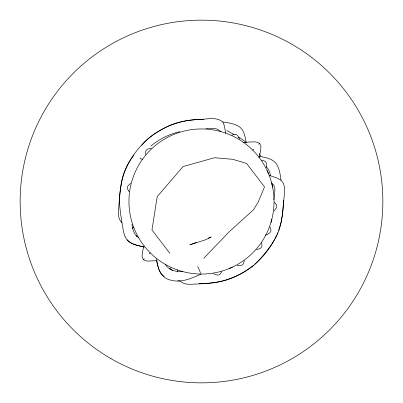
<?xml version="1.0" encoding="UTF-8"?>
<svg xmlns="http://www.w3.org/2000/svg" width="403" height="403" viewBox="0 0 403 403"><rect width="100%" height="100%" fill="white"/><g stroke="black" fill="none" stroke-linecap="round" stroke-linejoin="round"><path stroke-width="0.6" d="M136.572 236.611L136.662 235.599M266.338 167.401L266.413 163.593L265.894 162.157L264.862 161.165L261.683 160.122M274.443 197.258L274.911 188.962L273.969 185.451L271.567 182.725M244.344 260.65L243.377 263.854L242.41 264.912L240.989 265.466L237.181 265.481M143.619 247.034L142.642 251.124L142.017 256.202L143.297 259.703L147.266 261.104L156.933 260.665M258.968 157.719L260.358 151.876L260.983 146.798L259.703 143.297L255.734 141.896L249.789 141.977L242.959 142.632M220.37 131.071L220.275 131.433L217.958 129.328L214.537 128.456L205.933 128.698M270.917 222.557L271.864 219.126M278.649 230.42L281.007 222.804L282.493 214.361L284.573 191.974L284.523 187.435L283.505 183.42L281.007 180.196L276.75 177.904L269.259 175.411M277.012 234.415L277.732 232.707M275.148 238.314L276.503 235.538M265.476 235.695L266.01 234.637M274.881 238.868C269.814 248.48 263.068 257.275 254.711 264.252M221.912 271.622L219.922 274.317L218.658 274.987L217.131 275.027L213.54 273.763M133.987 155.019C126.199 164.585 121.827 176.449 120.507 188.639C119.847 194.498 119.243 200.367 118.84 206.25C118.321 211.852 117.384 218.567 121.993 222.804L123.55 231.927L124.955 236.168M274.146 210.955L276.403 207.883L276.801 206.417L276.529 205.006L274.529 202.321M141.846 145.292C148.576 136.617 158.379 131.076 168.021 126.225C177.174 121.943 187.249 120.24 197.263 119.575C205.626 119.726 215.791 116.034 222.804 121.993L224.325 125.691L225.675 133.292M203.807 258.237L229.609 231.372L253.618 209.701L258.258 201.979L264.514 186.886L246.601 163.457L232.733 159.306L214.567 157.734L183.078 166.535L157.205 196.588L151.981 229.962L169.9 253.386M143.297 259.703L144.309 258.691M149.196 253.804L150.208 252.792M252.792 150.208L253.804 149.196M258.691 144.309L259.703 143.297M130.557 183.224L127.942 185.995L127.363 187.405L127.464 188.836L129.121 191.742M150.863 146.128C159.22 139.085 169.2 134.179 179.814 131.64M253.306 265.446C243.18 273.506 231.307 279.642 218.491 281.934C211.232 283.072 203.898 283.722 196.558 284.024C191.072 284.16 184.418 285.425 180.196 281.007L177.879 280.669M266.715 234.878L269.874 232.743L270.745 231.498L270.962 230.078L269.985 226.879M229.262 268.519L232.516 267.073M196.372 242.44L189.878 244.817L205.873 239.679L211.137 237.035L208.185 238.118M231.846 135.07L235.11 134.33L236.511 134.647L237.689 135.609L239.584 138.919M169.462 268.474L171.154 267.93M256.651 249.724L260.232 248.419L261.381 247.422L261.935 246.102L261.764 242.757M151.342 148.108L147.649 149.05L146.41 149.931L145.725 151.19L145.569 154.535M182.725 271.567C176.237 272.101 168.802 270.206 165.23 264.323A72.54 72.54 0 0 1 165.23 138.677A72.54 72.54 0 0 1 274.04 201.5A72.54 72.54 0 0 1 165.23 264.323M203.878 119.5C181.572 118.663 159.034 127.313 143.297 143.297C135.207 151.478 128.784 161.301 124.552 172C122.462 177.29 121.303 182.881 120.643 188.518C118.275 199.969 120.165 211.394 121.993 222.804M199.122 283.5C219.136 284.367 238.898 277.188 254.53 264.786C263.361 255.774 271.708 245.926 277.279 234.526C281.919 223.781 282.951 211.827 283.652 200.306M222.804 121.993C228.703 122.829 234.904 123.63 239.891 127.167C244.475 130.98 245.069 137.196 246.309 142.647M259.26 156.132C265.078 157.649 271.768 158.293 275.899 163.175C279.44 168.132 280.216 174.318 281.007 180.196M143.74 246.868C136.647 245.296 127.892 243.86 124.955 236.153M144.299 247.059C138.31 245.457 131.368 244.848 127.101 239.81M132.652 227.232L133.741 227.589M234.017 134.516L226.884 130.557M169.502 268.771L172.63 270.473M164.152 276.443C158.611 273.123 158.011 266.071 156.691 260.353M238.566 137.075L243.775 140.42L245.961 142.299M266.232 166.817C268.826 168.988 269.849 172.514 270.529 175.718M138.677 237.77C134.058 234.954 132.647 229.393 131.942 224.375M259.668 153.583L260.509 156.233M267.073 170.484L268.519 173.738M197.717 266.469L200.493 272.796M200.921 273.763L201.067 274.105C191.677 278.186 181.501 283.097 171.033 280.211C160.928 278.312 157.528 267.889 156.429 258.963M271.864 183.874L272.645 187.35M132.471 227.282L132.683 228.441M177.325 269.708L177.758 272.096M273.954 197.938L273.995 199.722M142.511 159.261A2.806 0.484 35.9 0 1 139.952 158.006M110.825 358.554A181.35 181.35 0 0 0 382.85 201.5A181.35 181.35 0 0 0 110.825 44.446A181.35 181.35 0 0 0 110.825 358.554"/></g></svg>
